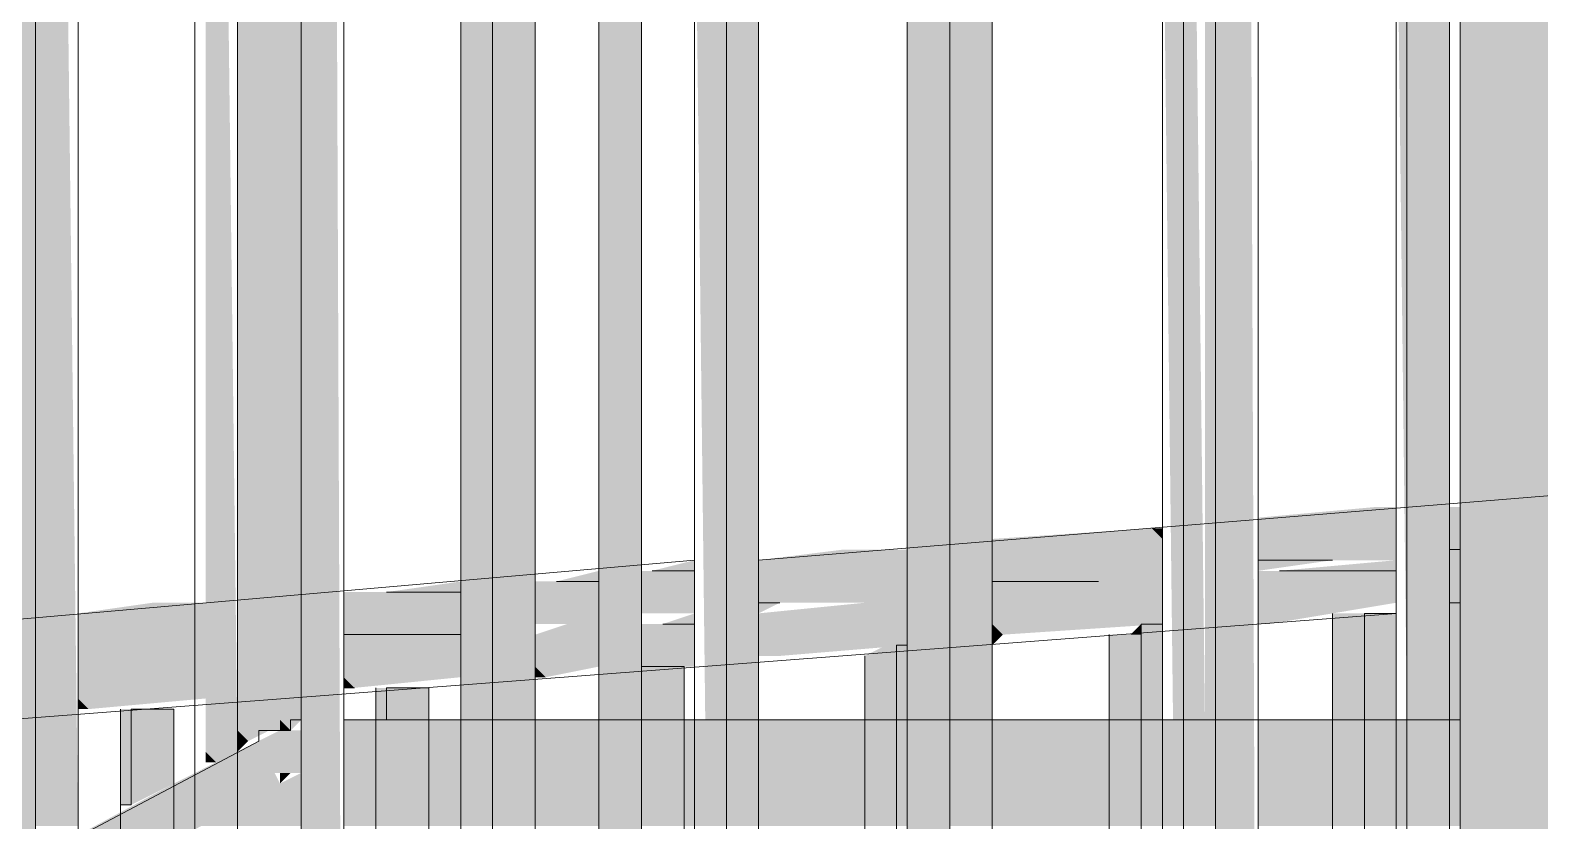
# Model space of a CAD drawing. Header units: millimetres. Extents: x -11345 to 411485, y -9810 to 73012.
# Drawn here: x 115457 to 116058, y -1439 to -1124 of the extents above; entities that cross this region are included whole.
import ezdxf

# ---------------------------------------------------------------- set-up
doc = ezdxf.new("R2010")
doc.units = ezdxf.units.MM
doc.layers.add('PDF _Ограждение', color=7, linetype='Continuous', true_color=0x7f7f7f)

msp = doc.modelspace()

# ---------------------------------------------------------------- linework, layer by layer
at = {"layer": 'PDF _Ограждение', "color": 7, "lineweight": 9}
for points in [[(115564.74501, -738.5741), (115573.21023, -738.5741), (115581.67544, -738.5741), (115581.67544, -1800.95821), (115573.21023, -1800.95821), (115564.74501, -1800.95821)], [(115683.25798, -738.5741), (115691.7232, -738.5741), (115700.18841, -738.5741), (115700.18841, -1800.95821), (115691.7232, -1800.95821), (115683.25798, -1800.95821)], [(115806.00356, -738.5741), (115814.46877, -738.5741), (115822.93398, -738.5741), (115822.93398, -1800.95821), (115814.46877, -1800.95821), (115806.00356, -1800.95821)], [(115928.74913, -738.5741), (115937.21435, -738.5741), (115945.67956, -738.5741), (115945.67956, -1800.95821), (115937.21435, -1800.95821), (115928.74913, -1800.95821)], [(116026.09907, -1352.30197), (116021.86647, -1352.30197)], [(115547.81459, -1407.32585), (115547.81459, -1403.09325), (115552.0472, -1403.09325), (115556.2798, -1403.09325), (115560.51241, -1403.09325), (115560.51241, -1398.86064), (115564.74501, -1398.86064), (115560.51241, -1398.86064), (115560.51241, -1403.09325), (115556.2798, -1403.09325), (115552.0472, -1403.09325), (115547.81459, -1403.09325)]]:
    msp.add_lwpolyline(points, close=True, dxfattribs=at)
at = {"layer": 'PDF _Ограждение', "color": 7, "lineweight": 9, "ltscale": 3.59821}
for points in [[(115628.2341, -738.5741), (115628.2341, -1800.95821)], [(115640.93192, -1800.95821), (115640.93192, -738.5741)], [(115657.86235, -738.5741), (115657.86235, -1800.95821)], [(115721.35144, -738.5741), (115721.35144, -1800.95821)], [(115734.04926, -1800.95821), (115734.04926, -738.5741)], [(115746.74707, -738.5741), (115746.74707, -1800.95821)], [(115822.93398, -1800.95821), (115822.93398, -738.5741)], [(115839.86441, -738.5741), (115839.86441, -1800.95821)], [(115907.5861, -738.5741), (115907.5861, -1800.95821)], [(115916.05132, -1800.95821), (115916.05132, -738.5741)], [(116000.70344, -738.5741), (116000.70344, -1800.95821)], [(116004.93604, -1800.95821), (116004.93604, -738.5741)], [(116021.86647, -738.5741), (116021.86647, -1800.95821)], [(115988.00562, -1889.84294), (115988.00562, -1356.53458)], [(115899.12089, -1889.84294), (115899.12089, -1360.76718)], [(115801.77095, -1889.84294), (115801.77095, -1369.2324), (115806.00356, -1369.2324)], [(115717.11883, -1377.69761), (115717.11883, -1889.84294)], [(115615.53629, -1386.16282), (115615.53629, -1889.84294)]]:
    msp.add_lwpolyline(points, dxfattribs=at)
at = {"layer": 'PDF _Ограждение', "color": 7, "lineweight": 9}
for points in [[(116026.09907, -1889.84294), (116026.09907, -738.5741), (116043.0295, -738.5741), (116064.19253, -738.5741), (116064.19253, -1889.84294)], [(115458.92986, -793.59797), (115458.92986, -1851.74949), (115454.69726, -1851.74949), (115454.69726, -1855.98209), (115450.46465, -1855.98209), (115446.23204, -1860.2147), (115441.99944, -1860.2147), (115441.99944, -802.06319)], [(115988.00562, -1356.53458), (115992.23822, -1356.53458), (116000.70344, -1356.53458)], [(115907.5861, -1360.76718), (115903.3535, -1360.76718), (115899.12089, -1360.76718)], [(115700.18841, -1377.69761), (115704.42101, -1377.69761), (115708.65362, -1377.69761), (115712.88623, -1377.69761), (115717.11883, -1377.69761)], [(115598.60586, -1398.86064), (115598.60586, -1386.16282), (115602.83847, -1386.16282), (115607.07107, -1386.16282), (115611.30368, -1386.16282), (115615.53629, -1386.16282)], [(115497.02332, -1432.72149), (115497.02332, -1394.62803), (115501.25592, -1394.62803), (115505.48853, -1394.62803), (115509.72113, -1394.62803), (115513.95374, -1394.62803)]]:
    msp.add_lwpolyline(points, dxfattribs=at)
at = {"layer": 'PDF _Ограждение', "color": 7, "lineweight": 9, "ltscale": 3.555878}
for points in [[(115539.34938, -1898.30815), (115539.34938, -755.50452)], [(115522.41895, -763.96973), (115522.41895, -1919.47118)], [(115475.86029, -789.36537), (115475.86029, -1843.28427)], [(115513.95374, -1394.62803), (115513.95374, -2059.14718)]]:
    msp.add_lwpolyline(points, dxfattribs=at)
at = {"layer": 'PDF _Ограждение', "color": 7, "lineweight": 9, "ltscale": 1.146092}
msp.add_lwpolyline([(116318.14889, -1288.81288), (115746.74707, -1335.37155)], dxfattribs=at)
at = {"layer": 'PDF _Ограждение', "lineweight": 0}
for points in [[(116026.09907, -1331.13894), (116021.86647, -1331.13894), (116026.09907, -1331.13894)], [(115907.5861, -1360.76718), (115907.5861, -1360.76718), (115907.5861, -1360.76718)], [(115594.37326, -1398.86064), (115594.37326, -1398.86064), (115594.37326, -1398.86064)], [(115628.2341, -1398.86064), (115628.2341, -1398.86064), (115628.2341, -1398.86064)], [(115789.07313, -1398.86064), (115789.07313, -1398.86064), (115789.07313, -1398.86064)], [(115801.77095, -1398.86064), (115801.77095, -1398.86064), (115801.77095, -1398.86064)], [(115822.93398, -1398.86064), (115822.93398, -1398.86064), (115822.93398, -1398.86064)], [(115831.39919, -1398.86064), (115831.39919, -1398.86064), (115831.39919, -1398.86064)], [(115975.3078, -1398.86064), (115975.3078, -1398.86064), (115975.3078, -1398.86064)], [(115564.74501, -1436.95409), (115564.74501, -1436.95409), (115564.74501, -1436.95409)]]:
    msp.add_lwpolyline(points, close=True, dxfattribs=at)
at = {"layer": 'PDF _Ограждение', "color": 7, "lineweight": 9, "ltscale": 0.594156}
msp.add_lwpolyline([(115721.35144, -1335.37155), (115382.74295, -1364.99979)], dxfattribs=at)
at = {"layer": 'PDF _Ограждение', "lineweight": 0}
for points in [[(115721.35144, -1339.60415), (115704.42101, -1339.60415), (115721.35144, -1339.60415)], [(115975.3078, -1335.37155), (115945.67956, -1335.37155), (115975.3078, -1335.37155)], [(116000.70344, -1339.60415), (115954.14477, -1339.60415), (116000.70344, -1339.60415)], [(115683.25798, -1343.83676), (115666.32756, -1343.83676), (115683.25798, -1343.83676)], [(115882.19047, -1343.83676), (115839.86441, -1343.83676), (115882.19047, -1343.83676)], [(115628.2341, -1348.06937), (115598.60586, -1348.06937), (115628.2341, -1348.06937)], [(115755.21229, -1352.30197), (115746.74707, -1352.30197), (115755.21229, -1352.30197)], [(116021.86647, -1352.30197), (116021.86647, -1352.30197), (116021.86647, -1352.30197)], [(116021.86647, -1352.30197), (116021.86647, -1352.30197), (116021.86647, -1352.30197)], [(115721.35144, -1360.76718), (115708.65362, -1360.76718), (115721.35144, -1360.76718)], [(115628.2341, -1364.99979), (115581.67544, -1364.99979), (115628.2341, -1364.99979)], [(115598.60586, -1364.99979), (115581.67544, -1364.99979), (115598.60586, -1364.99979)], [(115585.90804, -1386.16282), (115581.67544, -1386.16282), (115585.90804, -1386.16282)], [(115683.25798, -1398.86064), (115585.90804, -1398.86064), (115683.25798, -1398.86064)], [(115729.81665, -1398.86064), (115725.58404, -1398.86064), (115729.81665, -1398.86064)], [(115734.04926, -1398.86064), (115729.81665, -1398.86064), (115734.04926, -1398.86064)], [(115899.12089, -1398.86064), (115894.88829, -1398.86064), (115899.12089, -1398.86064)], [(115907.5861, -1398.86064), (115907.5861, -1398.86064), (115907.5861, -1398.86064)], [(115907.5861, -1398.86064), (115907.5861, -1398.86064), (115907.5861, -1398.86064)], [(116004.93604, -1398.86064), (116004.93604, -1398.86064), (116004.93604, -1398.86064)], [(116004.93604, -1398.86064), (116004.93604, -1398.86064), (116004.93604, -1398.86064)], [(115497.02332, -1432.72149), (115492.79071, -1432.72149), (115497.02332, -1432.72149)]]:
    msp.add_lwpolyline(points, dxfattribs=at)
at = {"layer": 'PDF _Ограждение', "color": 7, "lineweight": 9, "ltscale": 0.682581}
msp.add_lwpolyline([(115336.18429, -1407.32585), (115336.18429, -2059.14718), (115336.18429, -1407.32585), (116000.70344, -1356.53458)], dxfattribs=at)
at = {"layer": 'PDF _Ограждение', "color": 7, "lineweight": 9, "ltscale": 1.735607}
msp.add_lwpolyline([(115975.3078, -1356.53458), (115975.3078, -1889.84294)], dxfattribs=at)
at = {"layer": 'PDF _Ограждение', "color": 7, "lineweight": 9, "ltscale": 1.820271}
msp.add_lwpolyline([(115886.42307, -1364.99979), (115886.42307, -1889.84294)], dxfattribs=at)
at = {"layer": 'PDF _Ограждение', "color": 7, "lineweight": 9, "ltscale": 1.904934}
msp.add_lwpolyline([(115789.07313, -1373.465), (115789.07313, -1889.84294)], dxfattribs=at)
at = {"layer": 'PDF _Ограждение', "color": 7, "lineweight": 9, "ltscale": 2.074262}
msp.add_lwpolyline([(115594.37326, -1386.16282), (115594.37326, -1889.84294)], dxfattribs=at)
at = {"layer": 'PDF _Ограждение', "color": 7, "lineweight": 9, "ltscale": 1.777939}
msp.add_lwpolyline([(115492.79071, -1394.62803), (115492.79071, -2059.14718)], dxfattribs=at)
at = {"layer": 'PDF _Ограждение', "color": 7, "lineweight": 9, "ltscale": 1.058297}
msp.add_lwpolyline([(116026.09907, -1398.86064), (115581.67544, -1398.86064)], dxfattribs=at)
at = {"layer": 'PDF _Ограждение', "color": 7, "lineweight": 9, "ltscale": 1.212939}
msp.add_lwpolyline([(115547.81459, -1407.32585), (114388.08053, -2021.05373)], dxfattribs=at)
at = {"layer": 'PDF _Ограждение', "transparency": 33554559}
for points in [[(115518.18635, -721.64367), (114396.54574, -1339.60415), (114358.45229, -1339.60415)], [(115560.51241, -721.64367), (115518.18635, -721.64367), (114396.54574, -1339.60415)], [(115577.44283, -738.5741), (115573.21023, -738.5741), (115581.67544, -1800.95821)], [(115573.21023, -738.5741), (115581.67544, -1800.95821), (115573.21023, -1800.95821)], [(115691.7232, -738.5741), (115683.25798, -738.5741), (115691.7232, -1800.95821)], [(115683.25798, -738.5741), (115691.7232, -1800.95821), (115683.25798, -1800.95821)], [(115700.18841, -738.5741), (115691.7232, -738.5741), (115700.18841, -1800.95821)], [(115691.7232, -738.5741), (115700.18841, -1800.95821), (115691.7232, -1800.95821)], [(115814.46877, -738.5741), (115806.00356, -738.5741), (115814.46877, -1800.95821)], [(115806.00356, -738.5741), (115814.46877, -1800.95821), (115806.00356, -1800.95821)], [(115822.93398, -738.5741), (115814.46877, -738.5741), (115822.93398, -1800.95821)], [(115814.46877, -738.5741), (115822.93398, -1800.95821), (115814.46877, -1800.95821)], [(115937.21435, -738.5741), (115928.74913, -738.5741), (115937.21435, -1800.95821)], [(115928.74913, -738.5741), (115937.21435, -1800.95821), (115928.74913, -1800.95821)], [(115941.44695, -738.5741), (115937.21435, -738.5741), (115945.67956, -1800.95821)], [(115937.21435, -738.5741), (115945.67956, -1800.95821), (115937.21435, -1800.95821)], [(116043.0295, -738.5741), (116026.09907, -738.5741), (116043.0295, -1800.95821)], [(116026.09907, -738.5741), (116043.0295, -1800.95821), (116026.09907, -1800.95821)], [(116064.19253, -738.5741), (116043.0295, -738.5741), (116064.19253, -1805.19082)], [(116043.0295, -738.5741), (116064.19253, -1805.19082), (116043.0295, -1805.19082)], [(115573.21023, -742.8067), (115564.74501, -742.8067), (115573.21023, -1800.95821)], [(115564.74501, -742.8067), (115573.21023, -1800.95821), (115564.74501, -1800.95821)], [(115458.92986, -802.06319), (115450.46465, -802.06319), (115458.92986, -1851.74949)], [(115450.46465, -802.06319), (115458.92986, -1851.74949), (115450.46465, -1851.74949)], [(115636.69932, -1039.08913), (115628.2341, -1039.08913), (115636.69932, -1398.86064)], [(115628.2341, -1039.08913), (115636.69932, -1398.86064), (115628.2341, -1398.86064)], [(115640.93192, -1039.08913), (115636.69932, -1039.08913), (115640.93192, -1398.86064)], [(115636.69932, -1039.08913), (115640.93192, -1398.86064), (115636.69932, -1398.86064)], [(115649.39713, -1039.08913), (115640.93192, -1039.08913), (115649.39713, -1398.86064)], [(115640.93192, -1039.08913), (115649.39713, -1398.86064), (115640.93192, -1398.86064)], [(115657.86235, -1039.08913), (115649.39713, -1039.08913), (115657.86235, -1398.86064)], [(115649.39713, -1039.08913), (115657.86235, -1398.86064), (115649.39713, -1398.86064)], [(115729.81665, -1039.08913), (115721.35144, -1039.08913), (115729.81665, -1398.86064)], [(115721.35144, -1039.08913), (115729.81665, -1398.86064), (115725.58404, -1398.86064)], [(115734.04926, -1039.08913), (115729.81665, -1039.08913), (115734.04926, -1398.86064)], [(115729.81665, -1039.08913), (115734.04926, -1398.86064), (115729.81665, -1398.86064)], [(115738.28186, -1398.86064), (115734.04926, -1398.86064), (115734.04926, -1039.08913)], [(115734.04926, -1039.08913), (115738.28186, -1039.08913), (115738.28186, -1398.86064)], [(115746.74707, -1039.08913), (115738.28186, -1039.08913), (115746.74707, -1398.86064)], [(115738.28186, -1039.08913), (115746.74707, -1398.86064), (115738.28186, -1398.86064)], [(115831.39919, -1398.86064), (115822.93398, -1398.86064), (115822.93398, -1039.08913)], [(115822.93398, -1039.08913), (115831.39919, -1039.08913), (115831.39919, -1398.86064)], [(115839.86441, -1039.08913), (115831.39919, -1039.08913), (115839.86441, -1398.86064)], [(115831.39919, -1039.08913), (115839.86441, -1398.86064), (115831.39919, -1398.86064)], [(115916.05132, -1039.08913), (115907.5861, -1039.08913), (115916.05132, -1398.86064)], [(115907.5861, -1039.08913), (115916.05132, -1398.86064), (115911.81871, -1398.86064)], [(115920.28392, -1039.08913), (115916.05132, -1039.08913), (115924.51653, -1398.86064)], [(115916.05132, -1039.08913), (115924.51653, -1398.86064), (115916.05132, -1398.86064)], [(115928.74913, -1039.08913), (115924.51653, -1039.08913), (115928.74913, -1398.86064)], [(115924.51653, -1039.08913), (115928.74913, -1398.86064), (115924.51653, -1398.86064)], [(116004.93604, -1398.86064), (116004.93604, -1398.86064), (116000.70344, -1039.08913)], [(116004.93604, -1398.86064), (116000.70344, -1039.08913), (116004.93604, -1039.08913)], [(116013.40125, -1398.86064), (116004.93604, -1398.86064), (116004.93604, -1039.08913)], [(116004.93604, -1039.08913), (116013.40125, -1039.08913), (116013.40125, -1398.86064)], [(116021.86647, -1039.08913), (116013.40125, -1039.08913), (116021.86647, -1398.86064)], [(116013.40125, -1039.08913), (116021.86647, -1398.86064), (116013.40125, -1398.86064)], [(115564.74501, -1043.32173), (115556.2798, -1043.32173), (115564.74501, -1398.86064)], [(115556.2798, -1043.32173), (115564.74501, -1398.86064), (115556.2798, -1398.86064)], [(115556.2798, -1056.01955), (115539.34938, -1056.01955), (115556.2798, -1403.09325)], [(115539.34938, -1056.01955), (115556.2798, -1403.09325), (115539.34938, -1403.09325)], [(115535.11677, -1064.48476), (115526.65156, -1064.48476), (115539.34938, -1411.55846)], [(115526.65156, -1064.48476), (115539.34938, -1411.55846), (115526.65156, -1411.55846)], [(115467.39507, -1098.34561), (115458.92986, -1098.34561), (115467.39507, -1441.1867)], [(115458.92986, -1098.34561), (115467.39507, -1441.1867), (115458.92986, -1441.1867)], [(115471.62768, -1094.113), (115467.39507, -1094.113), (115475.86029, -1441.1867)], [(115467.39507, -1094.113), (115475.86029, -1441.1867), (115467.39507, -1441.1867)], [(115992.23822, -1314.20852), (116000.70344, -1318.44112), (115945.67956, -1318.44112)], [(116000.70344, -1314.20852), (115992.23822, -1314.20852), (115992.23822, -1314.20852)], [(116000.70344, -1314.20852), (115992.23822, -1314.20852), (116000.70344, -1318.44112)], [(116026.09907, -1314.20852), (116021.86647, -1314.20852), (116021.86647, -1314.20852)], [(116026.09907, -1314.20852), (116021.86647, -1314.20852), (116026.09907, -1331.13894)], [(116021.86647, -1314.20852), (116026.09907, -1331.13894), (116021.86647, -1331.13894)], [(116000.70344, -1318.44112), (115945.67956, -1318.44112), (116000.70344, -1335.37155)], [(115945.67956, -1318.44112), (116000.70344, -1335.37155), (115945.67956, -1335.37155)], [(115903.3535, -1322.67373), (115907.5861, -1326.90634), (115839.86441, -1326.90634)], [(115907.5861, -1326.90634), (115839.86441, -1326.90634), (115907.5861, -1343.83676)], [(115839.86441, -1326.90634), (115907.5861, -1343.83676), (115839.86441, -1343.83676)], [(115907.5861, -1322.67373), (115903.3535, -1322.67373), (115903.3535, -1322.67373)], [(115907.5861, -1322.67373), (115903.3535, -1322.67373), (115907.5861, -1326.90634)], [(115780.60792, -1331.13894), (115806.00356, -1335.37155), (115746.74707, -1335.37155)], [(115806.00356, -1331.13894), (115780.60792, -1331.13894), (115780.60792, -1331.13894)], [(115806.00356, -1331.13894), (115780.60792, -1331.13894), (115806.00356, -1335.37155)], [(116021.86647, -1331.13894), (116026.09907, -1331.13894), (116026.09907, -1331.13894)], [(116026.09907, -1331.13894), (116026.09907, -1331.13894), (116021.86647, -1331.13894)], [(116026.09907, -1331.13894), (116021.86647, -1331.13894), (116021.86647, -1331.13894)], [(116026.09907, -1331.13894), (116021.86647, -1331.13894), (116026.09907, -1352.30197)], [(116021.86647, -1331.13894), (116026.09907, -1352.30197), (116021.86647, -1352.30197)], [(115683.25798, -1339.60415), (115683.25798, -1343.83676), (115666.32756, -1343.83676)], [(115704.42101, -1339.60415), (115721.35144, -1339.60415), (115700.18841, -1339.60415)], [(115721.35144, -1339.60415), (115700.18841, -1339.60415), (115721.35144, -1352.30197)], [(115700.18841, -1339.60415), (115721.35144, -1352.30197), (115700.18841, -1352.30197)], [(115721.35144, -1335.37155), (115721.35144, -1339.60415), (115704.42101, -1339.60415)], [(115806.00356, -1335.37155), (115746.74707, -1335.37155), (115806.00356, -1348.06937)], [(115746.74707, -1335.37155), (115806.00356, -1348.06937), (115746.74707, -1348.06937)], [(115988.00562, -1335.37155), (115988.00562, -1335.37155), (115945.67956, -1335.37155)], [(115988.00562, -1335.37155), (115945.67956, -1335.37155), (116000.70344, -1335.37155)], [(115988.00562, -1335.37155), (115975.3078, -1335.37155), (115945.67956, -1335.37155)], [(115945.67956, -1335.37155), (115975.3078, -1335.37155), (115945.67956, -1339.60415)], [(115954.14477, -1339.60415), (116000.70344, -1339.60415), (115945.67956, -1339.60415)], [(116000.70344, -1339.60415), (115945.67956, -1339.60415), (116000.70344, -1352.30197)], [(115945.67956, -1339.60415), (116000.70344, -1352.30197), (115945.67956, -1352.30197)], [(116000.70344, -1335.37155), (116000.70344, -1339.60415), (115954.14477, -1339.60415)], [(115628.2341, -1343.83676), (115628.2341, -1348.06937), (115598.60586, -1348.06937)], [(115666.32756, -1343.83676), (115683.25798, -1343.83676), (115657.86235, -1343.83676)], [(115683.25798, -1343.83676), (115657.86235, -1343.83676), (115683.25798, -1356.53458)], [(115657.86235, -1343.83676), (115683.25798, -1356.53458), (115657.86235, -1356.53458)], [(115886.42307, -1343.83676), (115886.42307, -1343.83676), (115839.86441, -1343.83676)], [(115886.42307, -1343.83676), (115839.86441, -1343.83676), (115907.5861, -1343.83676)], [(115886.42307, -1343.83676), (115882.19047, -1343.83676), (115839.86441, -1343.83676)], [(115839.86441, -1343.83676), (115882.19047, -1343.83676), (115839.86441, -1348.06937)], [(115865.26004, -1343.83676), (115907.5861, -1348.06937), (115839.86441, -1348.06937)], [(115907.5861, -1343.83676), (115865.26004, -1343.83676), (115865.26004, -1343.83676)], [(115907.5861, -1343.83676), (115865.26004, -1343.83676), (115907.5861, -1348.06937)], [(115505.48853, -1352.30197), (115526.65156, -1356.53458), (115475.86029, -1356.53458)], [(115526.65156, -1352.30197), (115505.48853, -1352.30197), (115505.48853, -1352.30197)], [(115526.65156, -1352.30197), (115505.48853, -1352.30197), (115526.65156, -1356.53458)], [(115598.60586, -1348.06937), (115628.2341, -1348.06937), (115581.67544, -1348.06937)], [(115628.2341, -1348.06937), (115581.67544, -1348.06937), (115628.2341, -1364.99979)], [(115581.67544, -1348.06937), (115628.2341, -1364.99979), (115581.67544, -1364.99979)], [(115721.35144, -1352.30197), (115700.18841, -1352.30197), (115721.35144, -1356.53458)], [(115700.18841, -1352.30197), (115721.35144, -1356.53458), (115700.18841, -1356.53458)], [(115806.00356, -1348.06937), (115746.74707, -1348.06937), (115797.53835, -1352.30197)], [(115746.74707, -1348.06937), (115797.53835, -1352.30197), (115746.74707, -1352.30197)], [(115797.53835, -1352.30197), (115755.21229, -1352.30197), (115746.74707, -1352.30197)], [(115746.74707, -1352.30197), (115755.21229, -1352.30197), (115746.74707, -1356.53458)], [(115789.07313, -1352.30197), (115806.00356, -1356.53458), (115746.74707, -1356.53458)], [(115806.00356, -1348.06937), (115806.00356, -1352.30197), (115789.07313, -1352.30197)], [(115806.00356, -1352.30197), (115789.07313, -1352.30197), (115806.00356, -1356.53458)], [(115907.5861, -1348.06937), (115839.86441, -1348.06937), (115907.5861, -1360.76718)], [(115839.86441, -1348.06937), (115907.5861, -1360.76718), (115839.86441, -1360.76718)], [(115949.91216, -1360.76718), (115945.67956, -1360.76718), (115945.67956, -1352.30197)], [(115945.67956, -1352.30197), (116000.70344, -1352.30197), (115949.91216, -1360.76718)], [(116021.86647, -1352.30197), (116026.09907, -1352.30197), (116026.09907, -1352.30197)], [(116026.09907, -1352.30197), (116021.86647, -1352.30197), (116021.86647, -1352.30197)], [(116026.09907, -1398.86064), (116021.86647, -1398.86064), (116021.86647, -1352.30197)], [(116021.86647, -1352.30197), (116026.09907, -1352.30197), (116026.09907, -1398.86064)], [(115526.65156, -1356.53458), (115475.86029, -1356.53458), (115526.65156, -1373.465)], [(115475.86029, -1356.53458), (115526.65156, -1373.465), (115475.86029, -1373.465)], [(115683.25798, -1360.76718), (115657.86235, -1360.76718), (115657.86235, -1356.53458)], [(115657.86235, -1356.53458), (115683.25798, -1356.53458), (115683.25798, -1360.76718)], [(115700.18841, -1356.53458), (115708.65362, -1356.53458), (115708.65362, -1356.53458)], [(115708.65362, -1356.53458), (115708.65362, -1356.53458), (115700.18841, -1356.53458)], [(115708.65362, -1356.53458), (115700.18841, -1356.53458), (115721.35144, -1356.53458)], [(115721.35144, -1356.53458), (115721.35144, -1360.76718), (115708.65362, -1360.76718)], [(115806.00356, -1356.53458), (115746.74707, -1356.53458), (115806.00356, -1369.2324)], [(115746.74707, -1356.53458), (115806.00356, -1369.2324), (115746.74707, -1369.2324)], [(115988.00562, -1356.53458), (115975.3078, -1356.53458), (115975.3078, -1356.53458)], [(115988.00562, -1356.53458), (115975.3078, -1356.53458), (115988.00562, -1398.86064)], [(115975.3078, -1356.53458), (115988.00562, -1398.86064), (115975.3078, -1398.86064)], [(116000.70344, -1356.53458), (115988.00562, -1356.53458), (115988.00562, -1356.53458)], [(116000.70344, -1356.53458), (115988.00562, -1356.53458), (116000.70344, -1398.86064)], [(115988.00562, -1356.53458), (116000.70344, -1398.86064), (115988.00562, -1398.86064)], [(115683.25798, -1360.76718), (115683.25798, -1360.76718), (115657.86235, -1360.76718)], [(115670.56016, -1360.76718), (115683.25798, -1364.99979), (115657.86235, -1364.99979)], [(115683.25798, -1360.76718), (115670.56016, -1360.76718), (115670.56016, -1360.76718)], [(115683.25798, -1360.76718), (115670.56016, -1360.76718), (115683.25798, -1364.99979)], [(115708.65362, -1360.76718), (115721.35144, -1360.76718), (115700.18841, -1360.76718)], [(115721.35144, -1360.76718), (115700.18841, -1360.76718), (115721.35144, -1377.69761)], [(115700.18841, -1360.76718), (115721.35144, -1377.69761), (115700.18841, -1377.69761)], [(115839.86441, -1360.76718), (115839.86441, -1364.99979), (115844.09701, -1364.99979)], [(115839.86441, -1360.76718), (115907.5861, -1360.76718), (115844.09701, -1364.99979)], [(115899.12089, -1360.76718), (115899.12089, -1364.99979), (115894.88829, -1364.99979)], [(115907.5861, -1360.76718), (115899.12089, -1360.76718), (115899.12089, -1360.76718)], [(115907.5861, -1398.86064), (115899.12089, -1398.86064), (115899.12089, -1360.76718)], [(115899.12089, -1360.76718), (115907.5861, -1360.76718), (115907.5861, -1398.86064)], [(115907.5861, -1360.76718), (115907.5861, -1398.86064), (115907.5861, -1398.86064)], [(115907.5861, -1398.86064), (115907.5861, -1398.86064), (115907.5861, -1360.76718)], [(115949.91216, -1360.76718), (115949.91216, -1360.76718), (115945.67956, -1360.76718)], [(115581.67544, -1364.99979), (115628.2341, -1364.99979), (115628.2341, -1364.99979)], [(115628.2341, -1364.99979), (115598.60586, -1364.99979), (115581.67544, -1364.99979)], [(115581.67544, -1364.99979), (115598.60586, -1364.99979), (115581.67544, -1369.2324)], [(115598.60586, -1364.99979), (115628.2341, -1369.2324), (115581.67544, -1369.2324)], [(115628.2341, -1369.2324), (115581.67544, -1369.2324), (115628.2341, -1381.93022)], [(115581.67544, -1369.2324), (115628.2341, -1381.93022), (115581.67544, -1381.93022)], [(115628.2341, -1364.99979), (115598.60586, -1364.99979), (115598.60586, -1364.99979)], [(115628.2341, -1364.99979), (115598.60586, -1364.99979), (115628.2341, -1369.2324)], [(115683.25798, -1364.99979), (115657.86235, -1364.99979), (115683.25798, -1377.69761)], [(115657.86235, -1364.99979), (115683.25798, -1377.69761), (115657.86235, -1377.69761)], [(115755.21229, -1373.465), (115746.74707, -1373.465), (115746.74707, -1369.2324)], [(115746.74707, -1369.2324), (115806.00356, -1369.2324), (115755.21229, -1373.465)], [(115797.53835, -1369.2324), (115797.53835, -1373.465), (115789.07313, -1373.465)], [(115801.77095, -1369.2324), (115797.53835, -1369.2324), (115797.53835, -1369.2324)], [(115801.77095, -1398.86064), (115797.53835, -1398.86064), (115797.53835, -1369.2324)], [(115797.53835, -1369.2324), (115801.77095, -1369.2324), (115801.77095, -1398.86064)], [(115806.00356, -1369.2324), (115801.77095, -1369.2324), (115801.77095, -1369.2324)], [(115806.00356, -1369.2324), (115801.77095, -1369.2324), (115806.00356, -1398.86064)], [(115801.77095, -1369.2324), (115806.00356, -1398.86064), (115801.77095, -1398.86064)], [(115839.86441, -1364.99979), (115844.09701, -1364.99979), (115839.86441, -1369.2324)], [(115894.88829, -1364.99979), (115886.42307, -1364.99979), (115886.42307, -1364.99979)], [(115894.88829, -1398.86064), (115886.42307, -1398.86064), (115886.42307, -1364.99979)], [(115886.42307, -1364.99979), (115894.88829, -1364.99979), (115894.88829, -1398.86064)], [(115899.12089, -1364.99979), (115894.88829, -1364.99979), (115899.12089, -1398.86064)], [(115894.88829, -1364.99979), (115899.12089, -1398.86064), (115894.88829, -1398.86064)], [(115526.65156, -1373.465), (115475.86029, -1373.465), (115475.86029, -1377.69761)], [(115475.86029, -1373.465), (115526.65156, -1373.465), (115526.65156, -1373.465)], [(115526.65156, -1373.465), (115526.65156, -1373.465), (115475.86029, -1373.465)], [(115505.48853, -1373.465), (115526.65156, -1377.69761), (115475.86029, -1377.69761)], [(115526.65156, -1373.465), (115505.48853, -1373.465), (115505.48853, -1373.465)], [(115526.65156, -1373.465), (115505.48853, -1373.465), (115526.65156, -1377.69761)], [(115755.21229, -1373.465), (115755.21229, -1373.465), (115746.74707, -1373.465)], [(115797.53835, -1373.465), (115789.07313, -1373.465), (115797.53835, -1398.86064)], [(115789.07313, -1373.465), (115797.53835, -1398.86064), (115789.07313, -1398.86064)], [(115526.65156, -1377.69761), (115475.86029, -1377.69761), (115526.65156, -1390.39543)], [(115475.86029, -1377.69761), (115526.65156, -1390.39543), (115475.86029, -1390.39543)], [(115628.2341, -1381.93022), (115581.67544, -1381.93022), (115585.90804, -1386.16282)], [(115581.67544, -1381.93022), (115585.90804, -1386.16282), (115581.67544, -1386.16282)], [(115662.09495, -1381.93022), (115657.86235, -1381.93022), (115657.86235, -1377.69761)], [(115657.86235, -1377.69761), (115683.25798, -1377.69761), (115662.09495, -1381.93022)], [(115662.09495, -1381.93022), (115662.09495, -1381.93022), (115657.86235, -1381.93022)], [(115700.18841, -1377.69761), (115704.42101, -1377.69761), (115704.42101, -1377.69761)], [(115704.42101, -1377.69761), (115704.42101, -1377.69761), (115700.18841, -1377.69761)], [(115704.42101, -1377.69761), (115700.18841, -1377.69761), (115721.35144, -1377.69761)], [(115708.65362, -1377.69761), (115700.18841, -1377.69761), (115700.18841, -1377.69761)], [(115708.65362, -1377.69761), (115700.18841, -1377.69761), (115708.65362, -1398.86064)], [(115700.18841, -1377.69761), (115708.65362, -1398.86064), (115700.18841, -1398.86064)], [(115717.11883, -1377.69761), (115708.65362, -1377.69761), (115708.65362, -1377.69761)], [(115717.11883, -1377.69761), (115708.65362, -1377.69761), (115717.11883, -1398.86064)], [(115708.65362, -1377.69761), (115717.11883, -1398.86064), (115708.65362, -1398.86064)], [(115581.67544, -1386.16282), (115585.90804, -1386.16282), (115585.90804, -1386.16282)], [(115585.90804, -1386.16282), (115585.90804, -1386.16282), (115581.67544, -1386.16282)], [(115598.60586, -1386.16282), (115594.37326, -1386.16282), (115594.37326, -1386.16282)], [(115598.60586, -1386.16282), (115594.37326, -1386.16282), (115598.60586, -1398.86064)], [(115594.37326, -1386.16282), (115598.60586, -1398.86064), (115594.37326, -1398.86064)], [(115607.07107, -1386.16282), (115598.60586, -1386.16282), (115598.60586, -1386.16282)], [(115607.07107, -1398.86064), (115598.60586, -1398.86064), (115598.60586, -1386.16282)], [(115598.60586, -1386.16282), (115607.07107, -1386.16282), (115607.07107, -1398.86064)], [(115615.53629, -1386.16282), (115607.07107, -1386.16282), (115607.07107, -1386.16282)], [(115615.53629, -1386.16282), (115607.07107, -1386.16282), (115615.53629, -1398.86064)], [(115607.07107, -1386.16282), (115615.53629, -1398.86064), (115607.07107, -1398.86064)], [(115480.09289, -1394.62803), (115475.86029, -1394.62803), (115475.86029, -1390.39543)], [(115475.86029, -1390.39543), (115526.65156, -1390.39543), (115480.09289, -1394.62803)], [(115480.09289, -1394.62803), (115480.09289, -1394.62803), (115475.86029, -1394.62803)], [(115497.02332, -1394.62803), (115492.79071, -1394.62803), (115492.79071, -1394.62803)], [(115497.02332, -1394.62803), (115492.79071, -1394.62803), (115497.02332, -1432.72149)], [(115492.79071, -1394.62803), (115497.02332, -1432.72149), (115492.79071, -1432.72149)], [(115505.48853, -1394.62803), (115497.02332, -1394.62803), (115497.02332, -1394.62803)], [(115505.48853, -1394.62803), (115497.02332, -1394.62803), (115505.48853, -1428.48888)], [(115497.02332, -1394.62803), (115505.48853, -1428.48888), (115497.02332, -1428.48888)], [(115513.95374, -1394.62803), (115505.48853, -1394.62803), (115505.48853, -1394.62803)], [(115513.95374, -1394.62803), (115505.48853, -1394.62803), (115513.95374, -1424.25628)], [(115505.48853, -1394.62803), (115513.95374, -1424.25628), (115505.48853, -1424.25628)], [(115560.51241, -1403.09325), (115556.2798, -1403.09325), (115556.2798, -1398.86064)], [(115556.2798, -1398.86064), (115564.74501, -1398.86064), (115560.51241, -1403.09325)], [(115585.90804, -1398.86064), (115683.25798, -1398.86064), (115581.67544, -1398.86064)], [(115683.25798, -1398.86064), (115581.67544, -1398.86064), (115683.25798, -1415.79106)], [(115581.67544, -1398.86064), (115683.25798, -1415.79106), (115581.67544, -1415.79106)], [(115683.25798, -1398.86064), (115585.90804, -1398.86064), (115585.90804, -1398.86064)], [(115594.37326, -1398.86064), (115598.60586, -1398.86064), (115598.60586, -1398.86064)], [(115607.07107, -1398.86064), (115607.07107, -1398.86064), (115598.60586, -1398.86064)], [(115628.2341, -1398.86064), (115636.69932, -1398.86064), (115636.69932, -1398.86064)], [(115653.62974, -1398.86064), (115653.62974, -1398.86064), (115649.39713, -1398.86064)], [(115653.62974, -1398.86064), (115649.39713, -1398.86064), (115657.86235, -1398.86064)], [(115704.42101, -1398.86064), (115704.42101, -1398.86064), (115700.18841, -1398.86064)], [(115704.42101, -1398.86064), (115700.18841, -1398.86064), (115708.65362, -1398.86064)], [(115806.00356, -1398.86064), (115700.18841, -1398.86064), (115700.18841, -1398.86064)], [(115806.00356, -1398.86064), (115700.18841, -1398.86064), (115806.00356, -1415.79106)], [(115700.18841, -1398.86064), (115806.00356, -1415.79106), (115700.18841, -1415.79106)], [(115712.88623, -1398.86064), (115712.88623, -1398.86064), (115708.65362, -1398.86064)], [(115712.88623, -1398.86064), (115708.65362, -1398.86064), (115717.11883, -1398.86064)], [(115725.58404, -1398.86064), (115729.81665, -1398.86064), (115729.81665, -1398.86064)], [(115729.81665, -1398.86064), (115734.04926, -1398.86064), (115734.04926, -1398.86064)], [(115738.28186, -1398.86064), (115738.28186, -1398.86064), (115734.04926, -1398.86064)], [(115742.51447, -1398.86064), (115742.51447, -1398.86064), (115738.28186, -1398.86064)], [(115742.51447, -1398.86064), (115738.28186, -1398.86064), (115746.74707, -1398.86064)], [(115789.07313, -1398.86064), (115797.53835, -1398.86064), (115797.53835, -1398.86064)], [(115801.77095, -1398.86064), (115801.77095, -1398.86064), (115797.53835, -1398.86064)], [(115801.77095, -1398.86064), (115806.00356, -1398.86064), (115806.00356, -1398.86064)], [(115928.74913, -1398.86064), (115822.93398, -1398.86064), (115822.93398, -1398.86064)], [(115928.74913, -1398.86064), (115822.93398, -1398.86064), (115928.74913, -1420.02367)], [(115822.93398, -1398.86064), (115928.74913, -1420.02367), (115822.93398, -1420.02367)], [(115831.39919, -1398.86064), (115831.39919, -1398.86064), (115822.93398, -1398.86064)], [(115831.39919, -1398.86064), (115839.86441, -1398.86064), (115839.86441, -1398.86064)], [(115894.88829, -1398.86064), (115894.88829, -1398.86064), (115886.42307, -1398.86064)], [(115894.88829, -1398.86064), (115899.12089, -1398.86064), (115899.12089, -1398.86064)], [(115907.5861, -1398.86064), (115907.5861, -1398.86064), (115899.12089, -1398.86064)], [(116026.09907, -1398.86064), (115945.67956, -1398.86064), (115945.67956, -1398.86064)], [(116026.09907, -1398.86064), (115945.67956, -1398.86064), (116026.09907, -1420.02367)], [(115945.67956, -1398.86064), (116026.09907, -1420.02367), (115945.67956, -1420.02367)], [(115975.3078, -1398.86064), (115988.00562, -1398.86064), (115988.00562, -1398.86064)], [(115992.23822, -1398.86064), (115992.23822, -1398.86064), (115988.00562, -1398.86064)], [(115992.23822, -1398.86064), (115988.00562, -1398.86064), (116000.70344, -1398.86064)], [(116013.40125, -1398.86064), (116013.40125, -1398.86064), (116004.93604, -1398.86064)], [(116017.63386, -1398.86064), (116017.63386, -1398.86064), (116013.40125, -1398.86064)], [(116017.63386, -1398.86064), (116013.40125, -1398.86064), (116021.86647, -1398.86064)], [(116026.09907, -1398.86064), (116026.09907, -1398.86064), (116021.86647, -1398.86064)], [(115552.0472, -1403.09325), (115552.0472, -1403.09325), (115539.34938, -1403.09325)], [(115552.0472, -1403.09325), (115539.34938, -1403.09325), (115556.2798, -1403.09325)], [(115539.34938, -1403.09325), (115539.34938, -1407.32585), (115543.58198, -1407.32585)], [(115539.34938, -1403.09325), (115552.0472, -1403.09325), (115543.58198, -1407.32585)], [(115556.2798, -1403.09325), (115564.74501, -1407.32585), (115547.81459, -1407.32585)], [(115564.74501, -1403.09325), (115556.2798, -1403.09325), (115556.2798, -1403.09325)], [(115564.74501, -1403.09325), (115556.2798, -1403.09325), (115564.74501, -1407.32585)], [(115560.51241, -1403.09325), (115560.51241, -1403.09325), (115556.2798, -1403.09325)], [(115547.81459, -1407.32585), (115556.2798, -1424.25628), (115513.95374, -1424.25628)], [(115530.88417, -1415.79106), (115526.65156, -1415.79106), (115526.65156, -1411.55846)], [(115526.65156, -1411.55846), (115539.34938, -1411.55846), (115530.88417, -1415.79106)], [(115539.34938, -1407.32585), (115543.58198, -1407.32585), (115539.34938, -1411.55846)], [(115564.74501, -1407.32585), (115547.81459, -1407.32585), (115564.74501, -1420.02367)], [(115547.81459, -1407.32585), (115564.74501, -1420.02367), (115552.0472, -1420.02367)], [(115530.88417, -1415.79106), (115530.88417, -1415.79106), (115526.65156, -1415.79106)], [(115683.25798, -1415.79106), (115581.67544, -1415.79106), (115683.25798, -1420.02367)], [(115581.67544, -1415.79106), (115683.25798, -1420.02367), (115581.67544, -1420.02367)], [(115806.00356, -1415.79106), (115700.18841, -1415.79106), (115806.00356, -1420.02367)], [(115700.18841, -1415.79106), (115806.00356, -1420.02367), (115700.18841, -1420.02367)], [(115513.95374, -1424.25628), (115501.25592, -1453.88452), (115458.92986, -1453.88452)], [(115556.2798, -1424.25628), (115513.95374, -1424.25628), (115501.25592, -1453.88452)], [(115513.95374, -1424.25628), (115505.48853, -1424.25628), (115505.48853, -1428.48888)], [(115505.48853, -1424.25628), (115513.95374, -1424.25628), (115513.95374, -1424.25628)], [(115513.95374, -1424.25628), (115513.95374, -1424.25628), (115505.48853, -1424.25628)], [(115556.2798, -1424.25628), (115564.74501, -1436.95409), (115530.88417, -1436.95409)], [(115552.0472, -1420.02367), (115556.2798, -1420.02367), (115560.51241, -1420.02367)], [(115552.0472, -1420.02367), (115564.74501, -1420.02367), (115560.51241, -1420.02367)], [(115556.2798, -1420.02367), (115560.51241, -1420.02367), (115556.2798, -1424.25628)], [(115564.74501, -1420.02367), (115564.74501, -1424.25628), (115556.2798, -1424.25628)], [(115564.74501, -1424.25628), (115556.2798, -1424.25628), (115564.74501, -1436.95409)], [(115556.2798, -1424.25628), (115564.74501, -1436.95409), (115564.74501, -1436.95409)], [(115683.25798, -1420.02367), (115581.67544, -1420.02367), (115581.67544, -1420.02367)], [(115683.25798, -1420.02367), (115581.67544, -1420.02367), (115683.25798, -1441.1867)], [(115581.67544, -1420.02367), (115683.25798, -1441.1867), (115581.67544, -1441.1867)], [(115806.00356, -1420.02367), (115700.18841, -1420.02367), (115806.00356, -1441.1867)], [(115700.18841, -1420.02367), (115806.00356, -1441.1867), (115700.18841, -1441.1867)], [(115928.74913, -1420.02367), (115822.93398, -1420.02367), (115928.74913, -1441.1867)], [(115822.93398, -1420.02367), (115928.74913, -1441.1867), (115822.93398, -1441.1867)], [(116013.40125, -1420.02367), (116013.40125, -1420.02367), (115945.67956, -1420.02367)], [(116013.40125, -1420.02367), (115945.67956, -1420.02367), (116026.09907, -1420.02367)], [(116026.09907, -1420.02367), (115945.67956, -1420.02367), (116026.09907, -1441.1867)], [(115945.67956, -1420.02367), (116026.09907, -1441.1867), (115945.67956, -1441.1867)], [(115505.48853, -1428.48888), (115497.02332, -1428.48888), (115497.02332, -1432.72149)], [(115497.02332, -1428.48888), (115505.48853, -1428.48888), (115505.48853, -1428.48888)], [(115505.48853, -1428.48888), (115505.48853, -1428.48888), (115497.02332, -1428.48888)], [(115492.79071, -1432.72149), (115497.02332, -1432.72149), (115497.02332, -1432.72149)], [(115497.02332, -1432.72149), (115497.02332, -1432.72149), (115492.79071, -1432.72149)], [(115530.88417, -1436.95409), (115564.74501, -1441.1867), (115522.41895, -1441.1867)], [(115564.74501, -1436.95409), (115530.88417, -1436.95409), (115564.74501, -1441.1867)]]:
    msp.add_solid(points, dxfattribs=at)

doc.saveas('drawing.dxf')
